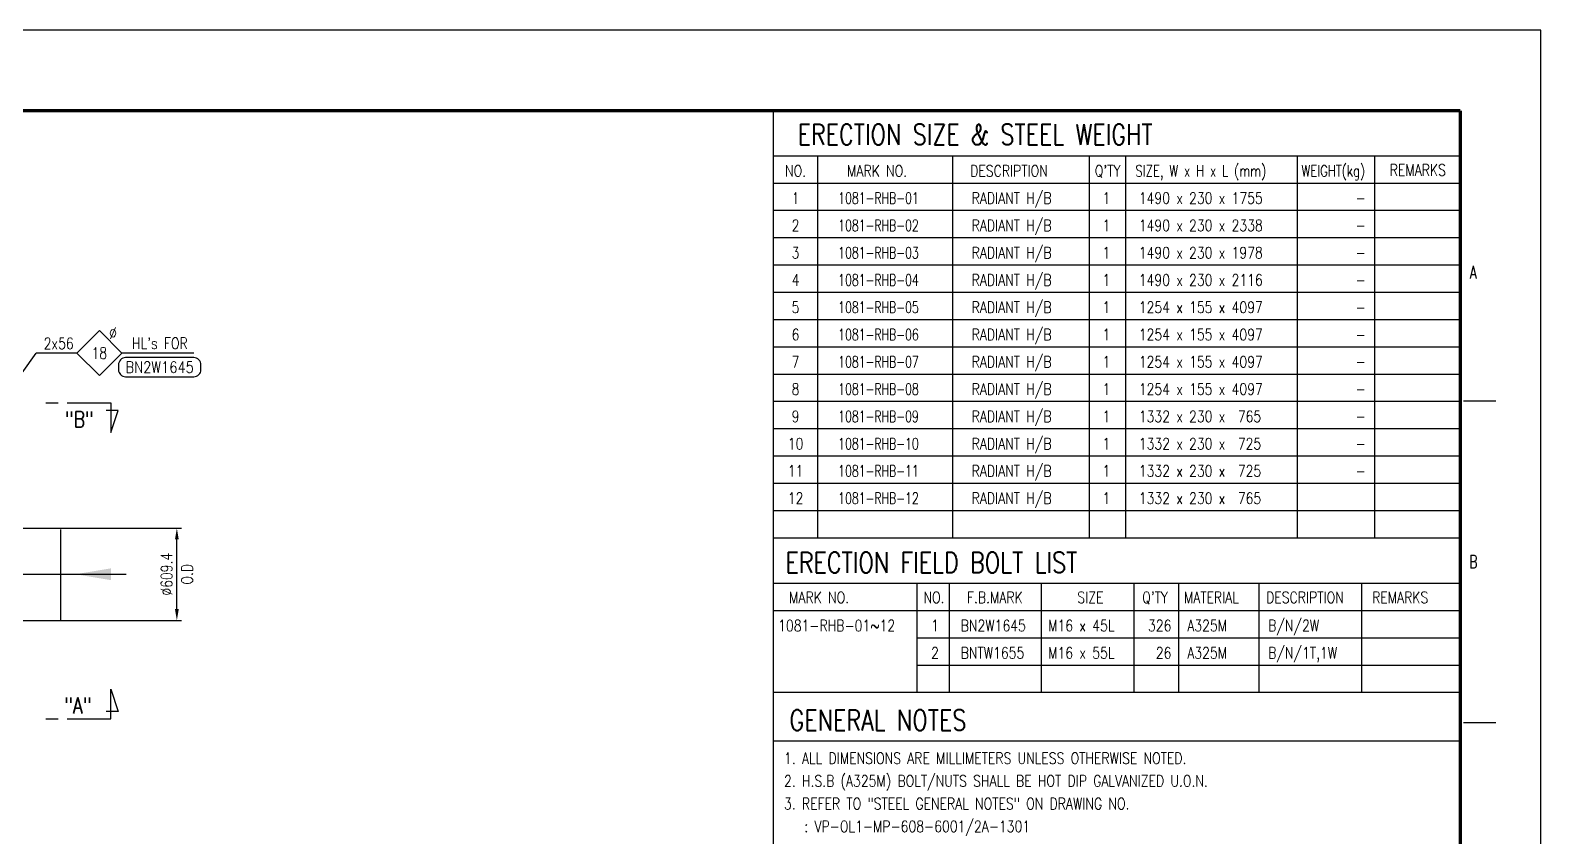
# Model space of a CAD drawing. Header units: millimetres. Extents: x 0 to 232280, y -26939 to 23794.
# Drawn here: x 15268 to 25230, y 12524 to 17846 of the extents above; entities that cross this region are included whole.
import ezdxf
from ezdxf.enums import TextEntityAlignment as Align

# ---------------------------------------------------------------- set-up
doc = ezdxf.new("R2010")
doc.units = ezdxf.units.MM
doc.header["$LTSCALE"] = 30
doc.linetypes.add('JNK-CENTER', pattern=[34, 30, -1.5, 1, -1.5])
doc.linetypes.add('PHA', pattern=[30, 20, -2, 2, -2, 2, -2])
for name, color, linetype in [('CEN-R', 1, 'JNK-CENTER'), ('CON-C', 4, 'Continuous'), ('CON-G', 3, 'Continuous'), ('CON-W', 7, 'Continuous'), ('CON-Y', 2, 'Continuous'), ('Dim-W', 7, 'Continuous'), ('PAN-W', 6, 'PHA'), ('STL-OBJT', 7, 'Continuous'), ('TXT-C', 4, 'Continuous'), ('TXT-G', 3, 'Continuous'), ('TXT-Y', 2, 'Continuous')]:
    doc.layers.add(name, color=color, linetype=linetype)
doc.styles.add('ROMANS', font='ROMANS.shx', dxfattribs={"width": 0.8})
doc.styles.add('SIMPLEX', font='simplex.shx', dxfattribs={"width": 0.8})
doc.dimstyles.new('DIM40', dxfattribs={"dimscale": 40, "dimtxt": 2.5, "dimasz": 2.5, "dimexe": 1, "dimexo": 1, "dimgap": 1, "dimtad": 1, "dimdec": 0, "dimdsep": 46, "dimtxsty": 'SIMPLEX', "dimcen": 0, "dimclrd": 7, "dimclre": 7, "dimclrt": 2, "dimadec": 1, "dimazin": 2, "dimtfac": 1, "dimtdec": 0, "dimtix": 1, "dimtmove": 2, "dimatfit": 2, "dimfxl": 1, "dimtolj": 1, "dimtzin": 0, "dimarcsym": 1})

# ---------------------------------------------------------------- blocks, each defined once
blk = doc.blocks.new('TITLE')
at = {"color": 7}
for p, q in [((841, 594.85), (0, 594.85)), ((841, 0), (841, 594.85)), ((824.02, 513.34), (831.1, 513.34)), ((824.02, 442.6), (831.1, 442.6))]:
    blk.add_line(p, q, dxfattribs=at)
at = {"color": 7, "const_width": 0.707}
for points in [[(823.32, 577.17), (27.94, 577.17)], [(823.32, 17.33), (823.32, 577.17)]]:
    blk.add_lwpolyline(points, dxfattribs=at)
at = {"color": 7, "style": 'ROMANS', "width": 0.7}
for s, p in [('A', (826.15, 541.63)), ('B', (826.15, 477.97))]:
    blk.add_text(s, height=2.83, dxfattribs=at).set_placement(p, align=Align.MIDDLE)
blk = doc.blocks.new('*D62')
at = {"layer": 'DEFPOINTS', "color": 0, "transparency": 16777216}
for p in [(15441.6, 14561), (16234.7, 14561), (15441.6, 13951.6)]:
    blk.add_point(p, dxfattribs=at)
at = {"layer": 'Dim-W', "color": 7, "linetype": 'ByBlock', "lineweight": -2, "transparency": 16777216}
for p, q in [((15471.6, 14561), (16264.7, 14561)), ((16234.7, 14026.6), (16234.7, 14486)), ((15471.6, 13951.6), (16264.7, 13951.6))]:
    blk.add_line(p, q, dxfattribs=at)
at = {"layer": 'Dim-W', "color": 7, "transparency": 16777216}
for points in [[(16222.2, 14486), (16247.2, 14486), (16234.7, 14561)], [(16222.2, 14026.6), (16247.2, 14026.6), (16234.7, 13951.6)]]:
    blk.add_solid(points, dxfattribs=at)
at = {"layer": 'Dim-W', "color": 2, "transparency": 16777216, "insert": (16167.2, 14256.3), "char_height": 75, "attachment_point": 5, "rotation": 90, "style": 'SIMPLEX', "bg_fill": 3, "box_fill_scale": 1.1, "bg_fill_color": 256, "bg_fill_true_color": 13158600, "bg_fill_transparency": 0}
blk.add_mtext('\\A1;{\\Fsimplex|c129;\\W0.8;%%C609.4', dxfattribs=at)
at = {"layer": 'Dim-W', "color": 2, "transparency": 16777216, "insert": (16302.2, 14256.3), "char_height": 75, "attachment_point": 5, "rotation": 90, "style": 'SIMPLEX', "bg_fill": 3, "box_fill_scale": 1.1, "bg_fill_color": 256, "bg_fill_true_color": 13158600, "bg_fill_transparency": 0}
blk.add_mtext('\\A1;O.D}', dxfattribs=at)
blk = doc.blocks.new('SECMARK2')
at = {"layer": 'CON-C'}
blk.add_line((0, 0), (-2.72, 0), dxfattribs=at)
blk.add_lwpolyline([(-4.67, 0), (-14.32, 0), (-14.32, 6.51), (-15.93, 1.64), (-13.23, 1.64)], dxfattribs=at)
at = {"layer": 'CON-C', "style": 'SIMPLEX', "width": 0.8}
blk.add_attdef('TAG', (-12.98, 1.18), '', height=3.5, dxfattribs=at)
blk = doc.blocks.new('A$C145174A3')
at = {"layer": 'CEN-R'}
for p, q in [((-291.2, 101.7), (-367.2, 101.7)), ((-297.2, 101.7), (-221.2, 101.7)), ((-291.2, -711.1), (-367.2, -711.1)), ((-297.2, -711.1), (-221.2, -711.1))]:
    blk.add_line(p, q, dxfattribs=at)
at = {"layer": 'CON-G'}
for p, q in [((-294.2, 41.4), (-295.8, 41.4)), ((-294.2, 41.4), (-292.6, 41.4)), ((-294.2, -650.8), (-295.8, -650.8)), ((-294.2, -650.8), (-292.6, -650.8))]:
    blk.add_line(p, q, dxfattribs=at)
blk.add_arc((-219.7, 49), 4.5, 180, 244.75538, dxfattribs=at)
at = {"layer": 'PAN-W'}
for p, q in [((-364.2, 152.8), (-364.2, -762.2)), ((-295.8, 152.8), (-364.2, 152.8)), ((-295.8, 152.8), (-295.8, -762.2)), ((-292.6, 152.8), (-224.2, 152.8)), ((-292.6, -762.2), (-292.6, 152.8)), ((-224.2, -762.2), (-224.2, 152.8)), ((-294.2, 41.4), (-294.2, -650.8)), ((-294.2, -650.8), (-294.2, 41.4)), ((-221.6, 44.9), (-125.9, 0)), ((-125.9, 0), (0, 0)), ((-125.9, -609.4), (-125.9, 0)), ((8555, 0), (8907.8, 0)), ((8907.8, -609.4), (8907.8, 0)), ((-125.9, 0), (-125.9, -609.4)), ((-125.9, 0), (-125.9, -609.4)), ((-221.6, -654.3), (-125.9, -609.4)), ((-125.9, -609.4), (0, -609.4)), ((8555, -609.4), (8907.8, -609.4)), ((-295.8, -762.2), (-364.2, -762.2)), ((-292.6, -762.2), (-224.2, -762.2))]:
    blk.add_line(p, q, dxfattribs=at)
blk.add_arc((-219.7, -658.4), 4.5, 115.24462, 180, dxfattribs=at)
blk = doc.blocks.new('BOLTHOLE')
at = {"layer": 'CON-W'}
blk.add_line((25.7, 0), (9.9, 0), dxfattribs=at)
blk.add_lwpolyline([(0, 0), (4.95, 4.95), (9.9, 0), (4.95, -4.95)], close=True, dxfattribs=at)
at = {"layer": 'CON-Y', "style": 'SIMPLEX', "width": 0.8}
for s, p in [('%%C', (8.81, 3.12)), ("HL's FOR", (24.37, 0.9))]:
    blk.add_text(s, height=2.5, dxfattribs=at).set_placement(p, align=Align.RIGHT)
blk.add_attdef('4', text='', height=2.5, dxfattribs=at).set_placement((-0.69, 0.87), align=Align.RIGHT)
blk.add_attdef('22', text='', height=2.5, dxfattribs=at).set_placement((4.95, 0), align=Align.MIDDLE_CENTER)
blk = doc.blocks.new('boltmark')
at = {"layer": 'CON-Y'}
blk.add_lwpolyline([(0, -4.2), (15, -4.2, 0.414214), (16.56, -2.64), (16.56, -1.56, 0.414214), (15, 0), (0, 0, 0.414214), (-1.56, -1.56), (-1.56, -2.64, 0.414214)], format="xyb", close=True, dxfattribs=at)
at = {"layer": 'CON-G', "style": 'SIMPLEX', "width": 0.802523}
blk.add_attdef('BN2W1650', text='', height=2.5, dxfattribs=at).set_placement((0, -3.35), (15, -3.35), align=Align.FIT)

msp = doc.modelspace()

# ---------------------------------------------------------------- linework, layer by layer
at = {"layer": 'CEN-R'}
msp.add_line((5820.97, 14256.33), (15940.12, 14256.33), dxfattribs=at)
at = {"layer": 'CON-C'}
for p, q in [((20170.58, 10600.77), (20170.58, 17315.12)), ((24207.76, 17315.12), (20170.58, 17315.12)), ((24699.51, 17015.12), (20170.58, 17015.12)), ((24699.51, 16835.12), (20170.58, 16835.12)), ((24127.76, 14495.12), (20170.58, 14495.12)), ((24699.51, 14195.12), (20170.58, 14195.12)), ((24699.51, 14015.12), (20170.58, 14015.12)), ((24699.51, 13475.12), (20170.58, 13475.12)), ((24699.51, 13155.12), (20170.58, 13155.12))]:
    msp.add_line(p, q, dxfattribs=at)
at = {"layer": 'CON-W'}
for p, q in [((20460.58, 17015.12), (20460.58, 14495.12)), ((21350.58, 17015.12), (21350.58, 14495.12)), ((22250.58, 17015.12), (22250.58, 14495.12)), ((22490.58, 17015.12), (22490.58, 14495.12)), ((23622.81, 17015.12), (23622.81, 14495.12)), ((24132.81, 17015.12), (24132.81, 14495.12)), ((24699.51, 16655.12), (20170.58, 16655.12)), ((24699.51, 16475.12), (20170.58, 16475.12)), ((24699.51, 16295.12), (20170.58, 16295.12)), ((24699.51, 16115.12), (20170.58, 16115.12)), ((24699.51, 15935.12), (20170.58, 15935.12)), ((24699.51, 15755.12), (20170.58, 15755.12)), ((15575.11, 15715.39), (15305.83, 15715.39)), ((24699.51, 15575.12), (20170.58, 15575.12)), ((24699.51, 15395.12), (20170.58, 15395.12)), ((24699.51, 15215.12), (20170.58, 15215.12)), ((24699.51, 15035.12), (20170.58, 15035.12)), ((24699.51, 14855.12), (20170.58, 14855.12)), ((24699.51, 14675.12), (20170.58, 14675.12)), ((24699.51, 14495.12), (20170.58, 14495.12)), ((21115.96, 14195.12), (21115.96, 13475.12)), ((21327.84, 14195.12), (21327.84, 13475.12)), ((21935.09, 14195.12), (21935.09, 13475.12)), ((22547.09, 14195.12), (22547.09, 13475.12)), ((22841.09, 14195.12), (22841.09, 13475.12)), ((23369.46, 14195.12), (23369.46, 13475.12)), ((24046.67, 14195.12), (24046.67, 13475.12)), ((24699.51, 13835.12), (21115.96, 13835.12)), ((24699.51, 13655.12), (21115.96, 13655.12))]:
    msp.add_line(p, q, dxfattribs=at)

# ---------------------------------------------------------------- block references
at = {"linetype": 'ByBlock', "xscale": 29.99999999699995, "yscale": 29.99999999699995, "zscale": 29.99999999699995}
msp.add_blockref('TITLE', (0, 0), dxfattribs=at)
at = {"xscale": 30, "yscale": 30, "zscale": 30}
for name, p, values in [('BOLTHOLE', (15575.11, 15715.39), {'4': '2x56', '22': '18'}), ('boltmark', (15896.43, 15685.39), {'BN2W1650': 'BN2W1645'})]:
    msp.add_blockref(name, p, dxfattribs=at).add_auto_attribs(values)
at = {"layer": 'Dim-W'}
ref = msp.add_blockref('SECMARK2', (15370.48, 15386.27), dxfattribs=dict(at, xscale=30, yscale=30, zscale=30, rotation=180))
ref.add_attrib('TAG', '"B"', (15496.38, 15225.87), dxfattribs={"layer": 'CON-C', "height": 105, "style": 'SIMPLEX', "width": 0.8})
ref = msp.add_blockref('SECMARK2', (15370.48, 13302.4), dxfattribs=dict(at, xscale=-30, yscale=30, zscale=30))
ref.add_attrib('TAG', '"A"', (15492.38, 13337.8), dxfattribs={"layer": 'CON-C', "height": 105, "style": 'SIMPLEX', "width": 0.8})

# ---------------------------------------------------------------- texts
at = {"layer": 'CON-C', "style": 'SIMPLEX', "width": 0.8}
msp.add_text('GENERAL NOTES', height=135, dxfattribs=at).set_placement((20274.92, 13226.09))
at = {"layer": 'TXT-C', "style": 'SIMPLEX', "width": 0.8}
for s, p in [('ERECTION SIZE & STEEL WEIGHT', (20328.17, 17090.12)), ('ERECTION FIELD BOLT LIST', (20248.17, 14266.09))]:
    msp.add_text(s, height=135, dxfattribs=at).set_placement(p)
at = {"layer": 'TXT-G', "style": 'SIMPLEX', "width": 0.8}
for s, p in [('NO.', (20315.32, 16880.12)), ("Q'TY", (22373.44, 16880.12)), ('REMARKS', (24419.08, 16885.89)), ('REMARKS', (24302.93, 14065.89))]:
    msp.add_text(s, height=75, dxfattribs=at).set_placement(p, align=Align.CENTER)
at = {"layer": 'TXT-G', "style": 'SIMPLEX'}
for s, width, p in [('MARK NO.', 0.8, (20654.98, 16880.12)), ('DESCRIPTION', 0.8, (21466.97, 16880.12)), ('SIZE, W x H x L (mm)', 0.75, (22556.52, 16880.12)), ('WEIGHT(kg)', 0.75, (23652.06, 16880.12)), ('MARK NO.', 0.8, (20272.47, 14065.89)), ('NO.', 0.8, (21158.64, 14065.89)), ('F.B.MARK', 0.8, (21445.73, 14065.89)), ('SIZE', 0.8, (22173.51, 14065.89)), ("Q'TY", 0.8, (22601.24, 14065.89)), ('MATERIAL', 0.8, (22876.52, 14065.89)), ('DESCRIPTION', 0.8, (23418.89, 14065.89))]:
    msp.add_text(s, height=75, dxfattribs=dict(at, width=width)).set_placement(p)
at = {"layer": 'TXT-Y', "style": 'SIMPLEX', "width": 0.8}
for s, p in [('1', (20315.32, 16700.12)), ('2', (20315.32, 16520.12)), ('3', (20315.32, 16340.12)), ('4', (20315.32, 16160.12)), ('5', (20315.32, 15980.12)), ('6', (20315.32, 15800.12)), ('7', (20315.32, 15620.12)), ('8', (20315.32, 15440.12)), ('9', (20315.32, 15260.12)), ('10', (20315.32, 15080.12)), ('11', (20315.32, 14900.12)), ('12', (20315.32, 14720.12))]:
    msp.add_text(s, height=75, dxfattribs=at).set_placement(p, align=Align.CENTER)
at = {"layer": 'TXT-Y', "style": 'SIMPLEX'}
for s, width, p in [('1081-RHB-01', 0.7, (20596.58, 16700.12)), ('RADIANT H/B', 0.8, (21476.58, 16700.12)), ('1490 x 230 x 1755', 0.8, (22578.81, 16700.12)), ('1081-RHB-02', 0.7, (20596.58, 16520.12)), ('RADIANT H/B', 0.8, (21476.58, 16520.12)), ('1490 x 230 x 2338', 0.8, (22578.81, 16520.12)), ('1081-RHB-03', 0.7, (20596.58, 16340.12)), ('RADIANT H/B', 0.8, (21476.58, 16340.12)), ('1490 x 230 x 1978', 0.8, (22578.81, 16340.12)), ('RADIANT H/B', 0.8, (21476.58, 16160.12)), ('1081-RHB-04', 0.7, (20596.58, 16160.12)), ('1490 x 230 x 2116', 0.8, (22578.81, 16160.12)), ('1081-RHB-05', 0.7, (20596.58, 15980.12)), ('RADIANT H/B', 0.8, (21476.58, 15980.12)), ('1254 x 155 x 4097', 0.8, (22578.81, 15980.12)), ('1081-RHB-06', 0.7, (20596.58, 15800.12)), ('RADIANT H/B', 0.8, (21476.58, 15800.12)), ('1254 x 155 x 4097', 0.8, (22578.81, 15800.12)), ('1081-RHB-07', 0.7, (20596.58, 15620.12)), ('RADIANT H/B', 0.8, (21476.58, 15620.12)), ('1254 x 155 x 4097', 0.8, (22578.81, 15620.12)), ('1081-RHB-08', 0.7, (20596.58, 15440.12)), ('RADIANT H/B', 0.8, (21476.58, 15440.12)), ('1254 x 155 x 4097', 0.8, (22578.81, 15440.12)), ('RADIANT H/B', 0.8, (21476.58, 15260.12)), ('1081-RHB-09', 0.7, (20596.58, 15260.12)), ('1332 x 230 x  765', 0.8, (22578.81, 15260.12)), ('1081-RHB-10', 0.7, (20596.58, 15080.12)), ('RADIANT H/B', 0.8, (21476.58, 15080.12)), ('1332 x 230 x  725', 0.8, (22578.81, 15080.12)), ('1081-RHB-11', 0.7, (20596.58, 14900.12)), ('RADIANT H/B', 0.8, (21476.58, 14900.12)), ('1332 x 230 x  725', 0.8, (22578.81, 14900.12)), ('1081-RHB-12', 0.7, (20596.58, 14720.12)), ('RADIANT H/B', 0.8, (21476.58, 14720.12)), ('1332 x 230 x  765', 0.8, (22578.81, 14720.12)), ('1081-RHB-01~12', 0.8, (20200.58, 13880.12)), ('1', 0.8, (21209.05, 13880.12)), ('BN2W1645', 0.8, (21404.39, 13880.12)), ('M16 x 45L', 0.8, (21981.3, 13880.12)), ('A325M', 0.8, (22898.57, 13880.12)), ('B/N/2W', 0.8, (23431.95, 13880.12)), ('2', 0.8, (21209.05, 13700.12)), ('BNTW1655', 0.8, (21404.39, 13700.12)), ('M16 x 55L', 0.8, (21981.3, 13700.12)), ('A325M', 0.8, (22898.57, 13700.12)), ('B/N/1T,1W', 0.8, (23431.95, 13700.12)), ('1. ALL DIMENSIONS ARE MILLIMETERS UNLESS OTHERWISE NOTED.', 0.8, (20239.08, 13005.12)), ('2. H.S.B (A325M) BOLT/NUTS SHALL BE HOT DIP GALVANIZED U.O.N.', 0.8, (20239.08, 12855.12)), ('3. REFER TO "STEEL GENERAL NOTES" ON DRAWING NO. ', 0.8, (20239.08, 12705.12)), ('   : VP-OL1-MP-608-6001/2A-1301', 0.8, (20239.08, 12555.12))]:
    msp.add_text(s, height=75, dxfattribs=dict(at, width=width)).set_placement(p)
at = {"layer": 'TXT-Y', "style": 'SIMPLEX', "width": 0.8}
for s, p in [('1', (22390.58, 16700.12)), ('-', (24075.67, 16700.12)), ('1', (22390.58, 16520.12)), ('-', (24075.67, 16520.12)), ('1', (22390.58, 16340.12)), ('-', (24075.67, 16340.12)), ('1', (22390.58, 16160.12)), ('-', (24075.67, 16160.12)), ('1', (22390.58, 15980.12)), ('-', (24075.67, 15980.12)), ('1', (22390.58, 15800.12)), ('-', (24075.67, 15800.12)), ('1', (22390.58, 15620.12)), ('-', (24075.67, 15620.12)), ('1', (22390.58, 15440.12)), ('-', (24075.67, 15440.12)), ('1', (22390.58, 15260.12)), ('-', (24075.67, 15260.12)), ('1', (22390.58, 15080.12)), ('-', (24075.67, 15080.12)), ('1', (22390.58, 14900.12)), ('-', (24075.67, 14900.12)), ('1', (22390.58, 14720.12)), ('326', (22793.96, 13880.12)), ('26', (22793.96, 13700.12))]:
    msp.add_text(s, height=75, dxfattribs=at).set_placement(p, align=Align.RIGHT)

# ---------------------------------------------------------------- leaders
at = {"layer": 'STL-OBJT'}
msp.add_leader([(14790.39, 14992.23), (15305.83, 15715.39)], dimstyle='DIM40', override={"dimscale": 30, "dimdec": 1, "dimtdec": 1, "dimtix": 0, "dimtfill": 1}, dxfattribs=at)

# ---------------------------------------------------------------- next in the draw order: dimensions: what is measured, and where the dimension line sits
at = {"layer": 'Dim-W'}
dim = msp.add_linear_dim(base=(16234.73, 14561.03), p1=(15441.59, 13951.63), p2=(15441.59, 14561.03), angle=90, text='{\\Fsimplex|c129;\\W0.8;%%C<>\\X O.D}', dimstyle='DIM40', override={"dimscale": 30, "dimdec": 1, "dimtdec": 1, "dimtix": 0, "dimtfill": 1}, dxfattribs=at)
dim.commit()
dim.dimension.update_dxf_attribs({"geometry": '*D62', "text_midpoint": (16234.73, 14256.33)})

# ---------------------------------------------------------------- next in the draw order: linework, layer by layer
msp.add_solid([(15800.84, 14295.39), (15566.46, 14256.33), (15800.84, 14217.27)], dxfattribs=at)

# ---------------------------------------------------------------- next in the draw order: block references
msp.add_blockref('A$C145174A3', (6561.59, 14561.03), dxfattribs=at)

doc.saveas('drawing.dxf')
